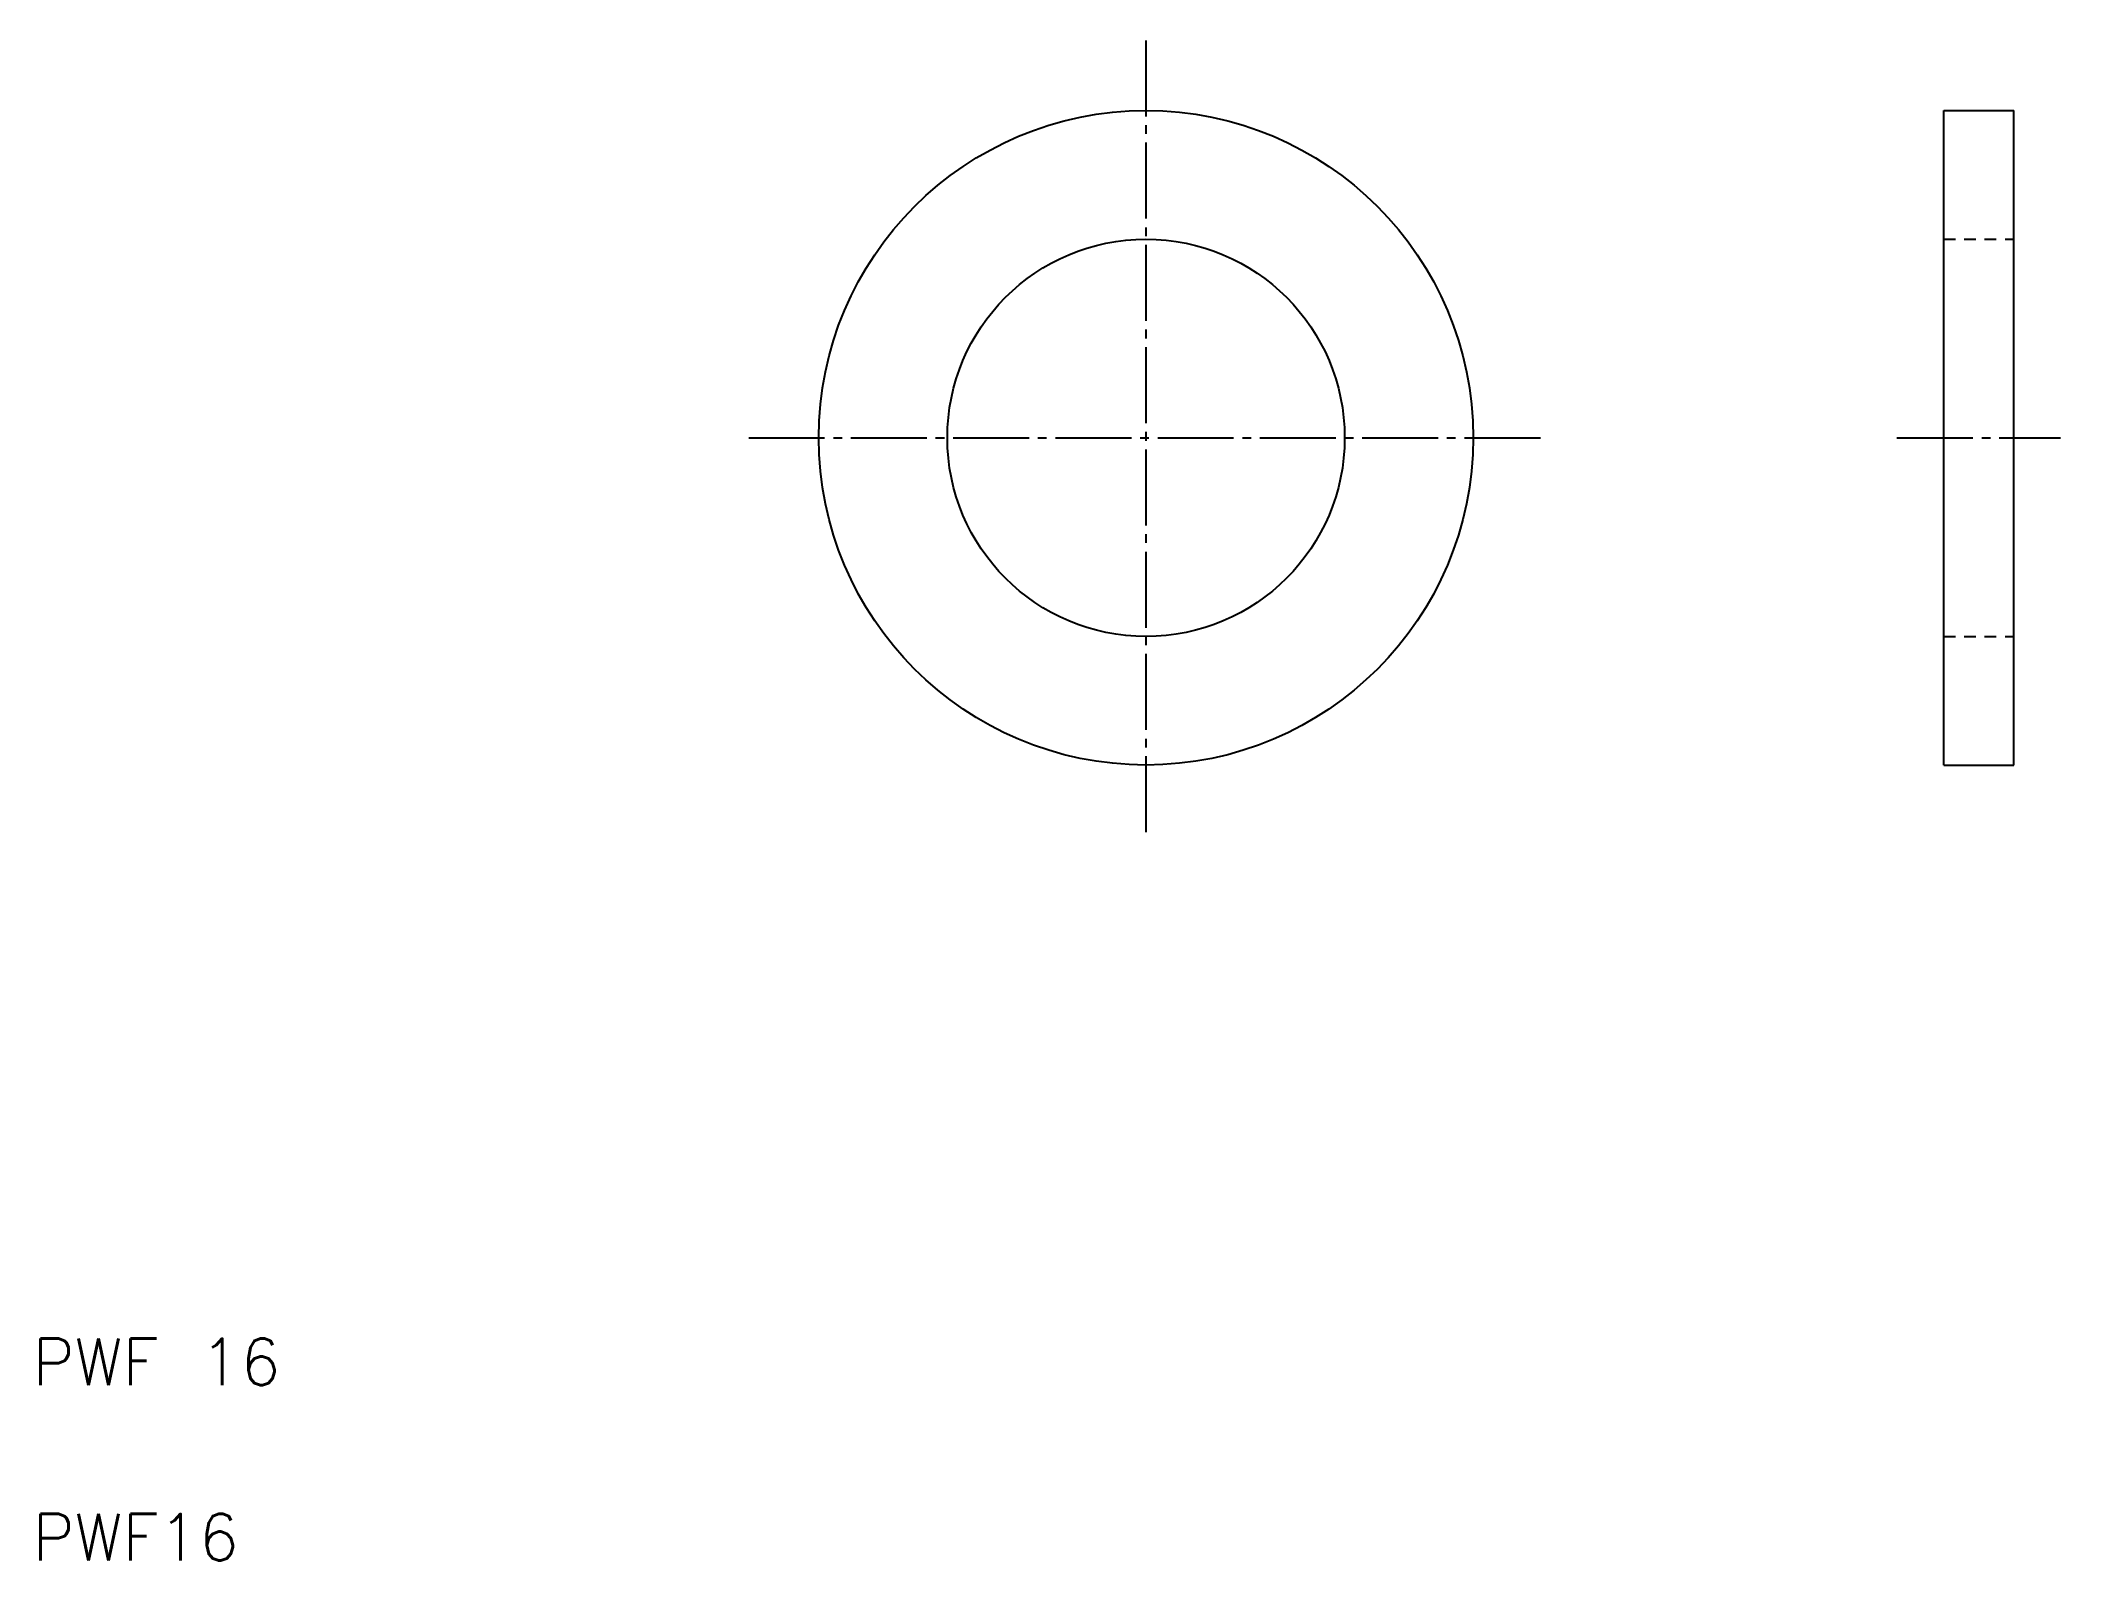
# Model space of a CAD drawing. Extents: x 5.3 to 91.8, y 5 to 70.
import ezdxf

# ---------------------------------------------------------------- set-up
doc = ezdxf.new("R2010")
doc.units = 0
doc.header["$LTSCALE"] = 0.25
doc.linetypes.add('CENTER', pattern=[17.5, 13, -1.5, 1.5, -1.5])
doc.linetypes.add('DASHED', pattern=[3.5, 2, -1.5])
doc.layers.get('0').update_dxf_attribs({"linetype": 'CONTINUOUS'})
doc.layers.add('CENTER', color=1, linetype='CENTER')
doc.styles.get("Standard").update_dxf_attribs({"font": 'txt', "bigfont": 'BIGFONT'})

msp = doc.modelspace()

# ---------------------------------------------------------------- linework, layer by layer
at = {"color": 7, "linetype": 'CONTINUOUS'}
for p, q in [((86.785, 39.037), (86.785, 67.037)), ((86.785, 67.037), (89.785, 67.037)), ((89.785, 39.037), (89.785, 67.037)), ((89.785, 53.037), (89.785, 53.037)), ((86.785, 39.037), (89.785, 39.037))]:
    msp.add_line(p, q, dxfattribs=at)
at = {"color": 3, "linetype": 'DASHED'}
for p, q in [((86.785, 61.537), (89.785, 61.537)), ((86.785, 44.537), (89.785, 44.537))]:
    msp.add_line(p, q, dxfattribs=at)
at = {"color": 7, "linetype": 'CONTINUOUS'}
for radius in [14, 8.5]:
    msp.add_circle((52.65, 53.037), radius, dxfattribs=at)
at = {"layer": 'CENTER', "color": 1, "linetype": 'CENTER'}
for p, q in [((52.65, 70.037), (52.65, 36.037)), ((35.65, 53.037), (69.65, 53.037)), ((84.785, 53.037), (91.785, 53.037))]:
    msp.add_line(p, q, dxfattribs=at)

# ---------------------------------------------------------------- texts
at = {"color": 7, "linetype": 'CONTINUOUS'}
for s, p in [('PWF 16', (5, 12.5)), ('PWF16', (5, 5))]:
    msp.add_text(s, height=2, dxfattribs=at).set_placement(p)

doc.saveas('drawing.dxf')
